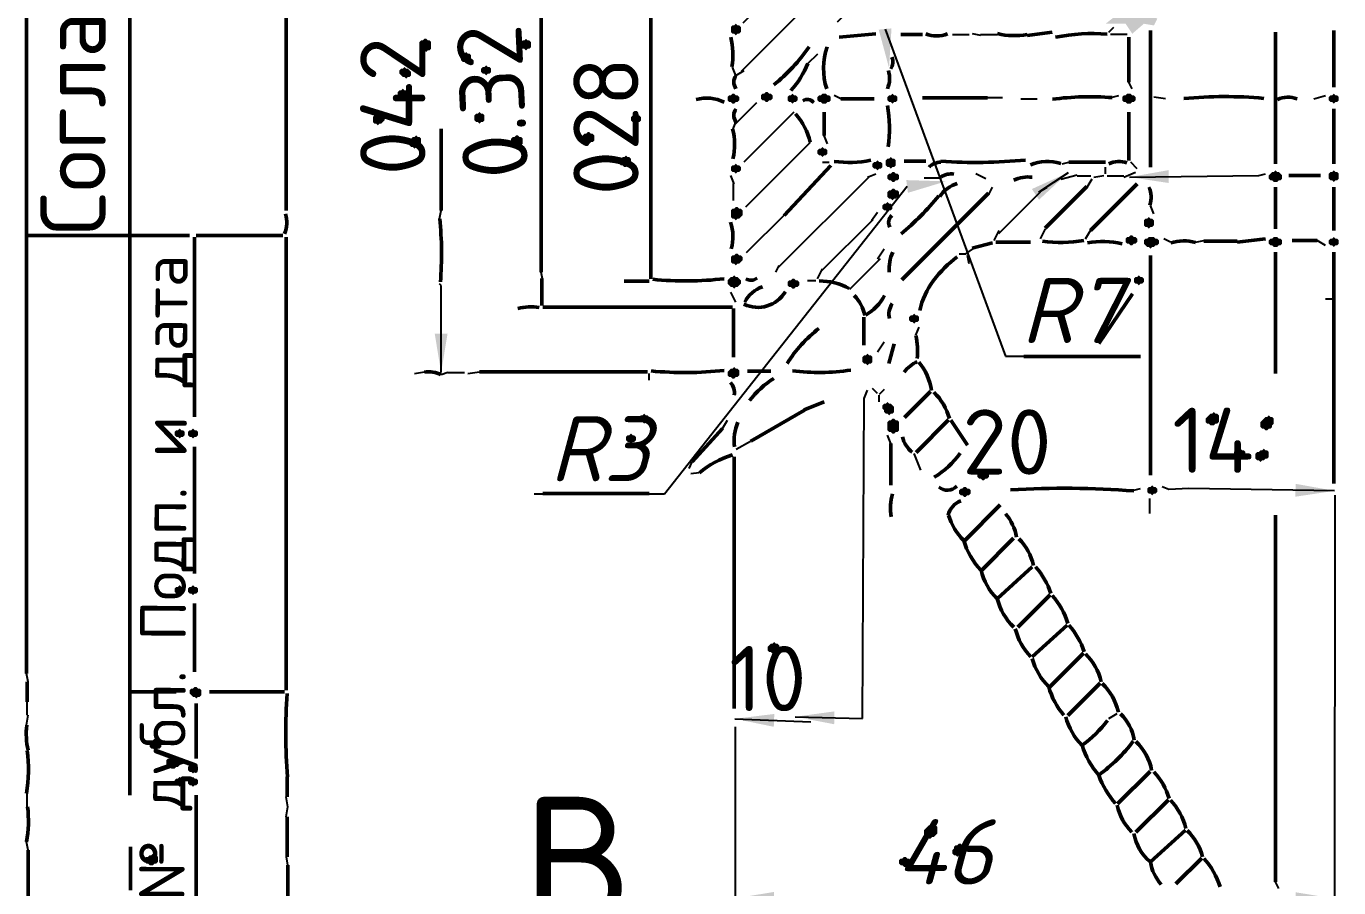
# Model space of a CAD drawing. Header units: millimetres. Extents: x 0 to 438, y 0 to 297.
# Drawn here: x -0.1 to 100.6, y 99.7 to 165.8 of the extents above; entities that cross this region are included whole.
import ezdxf

# ---------------------------------------------------------------- set-up
doc = ezdxf.new("R2010")
doc.units = ezdxf.units.MM
for name, color, linetype, lineweight in [('DIMS', 4, 'Continuous', 25), ('MAIN', 7, 'Continuous', 50), ('TEXT', 7, 'Continuous', 25), ('THIN', 3, 'Continuous', 25)]:
    doc.layers.add(name, color=color, linetype=linetype, lineweight=lineweight)
doc.styles.add('ESKD', font='isocpeur.ttf', dxfattribs={"oblique": 15})
doc.dimstyles.new('ESKD', dxfattribs={"dimtxt": 5, "dimasz": 3, "dimexe": 2, "dimexo": 0, "dimgap": 1, "dimtad": 1, "dimtxsty": 'ESKD', "dimcen": 2.5, "dimclrd": 256, "dimclre": 256, "dimclrt": 256, "dimadec": 0, "dimazin": 3, "dimtfac": 1, "dimtmove": 0, "dimatfit": 3, "dimlwd": 25, "dimlwe": 25})

# ---------------------------------------------------------------- blocks, each defined once
blk = doc.blocks.new('_CLOSEDFILLED')
at = {"color": 0, "linetype": 'BYBLOCK'}
blk.add_solid([(-1, 0.164), (0, 0), (-1, -0.164)], dxfattribs=at)
blk = doc.blocks.new('*D6')
at = {"lineweight": 25}
for p, q in [((65.81, 165.57), (75.04, 140.49)), ((75.04, 140.49), (85.04, 140.49))]:
    blk.add_line(p, q, dxfattribs=at)
at = {"layer": 'Defpoints'}
for p in [(63.96, 183.81), (66.11, 162.59)]:
    blk.add_point(p, dxfattribs=at)
at = {"layer": 'DIMS', "xscale": 3, "yscale": 3, "rotation": -84.22843371989285}
blk.add_blockref('_CLOSEDFILLED', (66.11, 162.59), dxfattribs=at)
at = {"layer": 'DIMS', "insert": (80.04, 143.99), "char_height": 5, "attachment_point": 5, "style": 'ESKD'}
blk.add_mtext('R7', dxfattribs=at)
blk = doc.blocks.new('*D8')
at = {"lineweight": 25}
for p, q in [((67.5, 153.5), (48.88, 129.88)), ((48.88, 129.88), (38.88, 129.88))]:
    blk.add_line(p, q, dxfattribs=at)
at = {"layer": 'Defpoints'}
for p in [(70.47, 153.89), (44.85, 150.51)]:
    blk.add_point(p, dxfattribs=at)
at = {"layer": 'DIMS', "xscale": 3, "yscale": 3, "rotation": 7.513460815807214}
blk.add_blockref('_CLOSEDFILLED', (70.47, 153.89), dxfattribs=at)
at = {"layer": 'DIMS', "insert": (43.88, 133.38), "char_height": 5, "attachment_point": 5, "style": 'ESKD'}
blk.add_mtext('R3', dxfattribs=at)

msp = doc.modelspace()

# ---------------------------------------------------------------- hatches: boundary and pattern name
at = {"layer": 'DIMS'}
h = msp.add_hatch(color=256, dxfattribs=at)
h.dxf.hatch_style = 1
h.paths.add_polyline_path([(86.683, 166.363), (86.172, 166.747), (84.894, 166.491), (84.639, 167.13), (85.15, 167.897), (84.767, 168.153), (84.511, 167.386), (82.722, 165.98), (84.256, 165.98), (84.767, 165.213), (85.661, 165.98), (86.427, 165.852)])
h = msp.add_hatch(color=256, dxfattribs=at)
h.dxf.hatch_style = 1
h.paths.add_polyline_path([(54.36, 165.98), (54.233, 165.852), (54.105, 165.852), (53.977, 165.724), (53.977, 165.341), (54.105, 165.213), (54.233, 165.213), (54.36, 165.085), (54.488, 165.213), (54.616, 165.213), (54.744, 165.341), (54.744, 165.724), (54.616, 165.852), (54.488, 165.852)])
h = msp.add_hatch(color=256, dxfattribs=at)
h.dxf.hatch_style = 1
h.paths.add_polyline_path([(30.47, 164.83), (30.342, 164.702), (30.214, 164.702), (30.087, 164.574), (30.087, 164.19), (30.342, 163.935), (30.47, 163.935), (30.598, 163.807), (30.725, 163.935), (30.853, 163.935), (30.981, 164.063), (30.981, 164.574), (30.853, 164.702), (30.725, 164.702), (30.598, 164.83)])
h = msp.add_hatch(color=256, dxfattribs=at)
h.dxf.hatch_style = 1
h.paths.add_polyline_path([(38.263, 164.83), (38.135, 164.702), (38.008, 164.702), (37.88, 164.574), (37.88, 164.19), (38.008, 164.063), (38.135, 164.063), (38.263, 163.935), (38.391, 164.063), (38.519, 164.063), (38.646, 164.19), (38.646, 164.574), (38.519, 164.702), (38.391, 164.702)])
h = msp.add_hatch(color=256, dxfattribs=at)
h.dxf.hatch_style = 1
h.paths.add_polyline_path([(33.664, 163.807), (33.536, 163.679), (33.408, 163.679), (33.281, 163.551), (33.281, 163.168), (33.408, 163.04), (33.536, 163.04), (33.664, 162.912), (33.792, 163.04), (33.919, 163.04), (34.047, 163.168), (34.047, 163.551), (33.919, 163.679), (33.792, 163.679)])
h = msp.add_hatch(color=256, dxfattribs=at)
h.dxf.hatch_style = 1
h.paths.add_polyline_path([(28.937, 162.657), (28.809, 162.529), (28.681, 162.529), (28.554, 162.401), (28.554, 162.145), (28.809, 161.89), (28.937, 161.89), (29.065, 161.762), (29.192, 161.89), (29.32, 161.89), (29.448, 162.017), (29.448, 162.273), (29.192, 162.529), (29.065, 162.529)])
h = msp.add_hatch(color=256, dxfattribs=at)
h.dxf.hatch_style = 1
h.paths.add_polyline_path([(35.197, 162.784), (35.069, 162.657), (34.941, 162.657), (34.814, 162.529), (34.814, 162.273), (34.941, 162.145), (35.069, 162.145), (35.197, 162.017), (35.325, 162.145), (35.452, 162.145), (35.58, 162.273), (35.58, 162.529), (35.452, 162.657), (35.325, 162.657)])
h = msp.add_hatch(color=256, dxfattribs=at)
h.dxf.hatch_style = 1
h.paths.add_polyline_path([(28.809, 160.995), (28.681, 160.867), (28.554, 160.867), (28.426, 160.739), (28.426, 160.484), (28.681, 160.228), (28.809, 160.228), (28.937, 160.1), (29.065, 160.228), (29.192, 160.228), (29.32, 160.356), (29.32, 160.611), (29.065, 160.867), (28.937, 160.867)])
h = msp.add_hatch(color=256, dxfattribs=at)
h.dxf.hatch_style = 1
h.paths.add_polyline_path([(54.105, 160.611), (53.977, 160.484), (53.849, 160.484), (53.722, 160.356), (53.722, 160.1), (53.849, 159.972), (53.977, 159.972), (54.105, 159.844), (54.233, 159.844), (54.36, 159.972), (54.488, 159.972), (54.616, 160.1), (54.616, 160.356), (54.488, 160.484), (54.36, 160.484), (54.233, 160.611)])
h = msp.add_hatch(color=256, dxfattribs=at)
h.dxf.hatch_style = 1
h.paths.add_polyline_path([(56.66, 160.739), (56.532, 160.611), (56.405, 160.611), (56.277, 160.484), (56.277, 160.228), (56.405, 160.1), (56.532, 160.1), (56.66, 159.972), (56.788, 159.972), (56.916, 160.1), (57.043, 160.1), (57.171, 160.228), (57.171, 160.484), (57.043, 160.611), (56.916, 160.611), (56.788, 160.739)])
h = msp.add_hatch(color=256, dxfattribs=at)
h.dxf.hatch_style = 1
h.paths.add_polyline_path([(58.704, 160.611), (58.576, 160.484), (58.449, 160.484), (58.321, 160.356), (58.321, 160.1), (58.449, 159.972), (58.576, 159.972), (58.704, 159.844), (58.832, 159.972), (58.96, 159.972), (59.087, 160.1), (59.087, 160.356), (58.96, 160.484), (58.832, 160.484)])
h = msp.add_hatch(color=256, dxfattribs=at)
h.dxf.hatch_style = 1
h.paths.add_polyline_path([(61.004, 160.611), (60.876, 160.484), (60.748, 160.484), (60.621, 160.356), (60.621, 160.1), (60.748, 159.972), (60.876, 159.972), (61.004, 159.844), (61.259, 159.844), (61.387, 159.972), (61.515, 159.972), (61.643, 160.1), (61.643, 160.356), (61.515, 160.484), (61.387, 160.484), (61.259, 160.611)])
h = msp.add_hatch(color=256, dxfattribs=at)
h.dxf.hatch_style = 1
h.paths.add_polyline_path([(66.37, 160.611), (66.242, 160.484), (66.114, 160.484), (65.986, 160.356), (65.986, 160.1), (66.114, 159.972), (66.242, 159.972), (66.37, 159.844), (66.497, 159.972), (66.625, 159.972), (66.753, 160.1), (66.753, 160.356), (66.625, 160.484), (66.497, 160.484)])
h = msp.add_hatch(color=256, dxfattribs=at)
h.dxf.hatch_style = 1
h.paths.add_polyline_path([(84.383, 160.611), (84.256, 160.484), (84.128, 160.484), (84, 160.356), (84, 160.1), (84.128, 159.972), (84.256, 159.972), (84.383, 159.844), (84.639, 159.844), (84.767, 159.972), (84.894, 159.972), (85.022, 160.1), (85.022, 160.356), (84.894, 160.484), (84.767, 160.484), (84.639, 160.611)])
h = msp.add_hatch(color=256, dxfattribs=at)
h.dxf.hatch_style = 1
h.paths.add_polyline_path([(100.225, 160.611), (100.097, 160.484), (99.97, 160.484), (99.842, 160.356), (99.842, 160.1), (99.97, 159.972), (100.097, 159.972), (100.225, 159.844), (100.353, 159.972), (100.481, 159.972), (100.608, 160.1), (100.608, 160.356), (100.481, 160.484), (100.353, 160.484)])
h = msp.add_hatch(color=256, dxfattribs=at)
h.dxf.hatch_style = 1
h.paths.add_polyline_path([(27.021, 159.205), (26.893, 159.077), (26.765, 159.077), (26.51, 158.822), (26.51, 158.438), (26.637, 158.311), (26.765, 158.311), (26.893, 158.183), (27.021, 158.311), (27.148, 158.311), (27.404, 158.566), (27.404, 158.95), (27.276, 159.077), (27.148, 159.077)])
h = msp.add_hatch(color=256, dxfattribs=at)
h.dxf.hatch_style = 1
h.paths.add_polyline_path([(34.686, 159.205), (34.558, 159.077), (34.43, 159.077), (34.303, 158.95), (34.303, 158.566), (34.43, 158.438), (34.558, 158.438), (34.686, 158.311), (34.814, 158.438), (34.941, 158.438), (35.069, 158.566), (35.069, 158.95), (34.941, 159.077), (34.814, 159.077)])
h = msp.add_hatch(color=256, dxfattribs=at)
h.dxf.hatch_style = 1
h.paths.add_polyline_path([(46.695, 159.077), (46.567, 158.95), (46.44, 158.95), (46.312, 158.822), (46.312, 158.566), (46.44, 158.438), (46.567, 158.438), (46.695, 158.311), (46.823, 158.438), (46.951, 158.438), (47.078, 158.566), (47.078, 158.822), (46.951, 158.95), (46.823, 158.95)])
h = msp.add_hatch(color=256, dxfattribs=at)
h.dxf.hatch_style = 1
h.paths.add_polyline_path([(29.831, 157.416), (29.703, 157.288), (29.576, 157.288), (29.32, 157.032), (29.32, 156.649), (29.448, 156.521), (29.576, 156.521), (29.703, 156.393), (29.831, 156.521), (29.959, 156.521), (30.214, 156.777), (30.214, 157.16), (30.087, 157.288), (29.959, 157.288)])
h = msp.add_hatch(color=256, dxfattribs=at)
h.dxf.hatch_style = 1
h.paths.add_polyline_path([(37.497, 157.416), (37.369, 157.288), (37.241, 157.288), (37.113, 157.16), (37.113, 156.777), (37.241, 156.649), (37.369, 156.649), (37.497, 156.521), (37.624, 156.521), (37.752, 156.649), (37.88, 156.649), (38.008, 156.777), (38.008, 157.16), (37.88, 157.288), (37.752, 157.288), (37.624, 157.416)])
h = msp.add_hatch(color=256, dxfattribs=at)
h.dxf.hatch_style = 1
h.paths.add_polyline_path([(42.99, 157.671), (42.862, 157.544), (42.735, 157.544), (42.607, 157.416), (42.607, 157.032), (42.735, 156.904), (42.862, 156.904), (42.99, 156.777), (43.118, 156.777), (43.246, 156.904), (43.373, 156.904), (43.501, 157.032), (43.501, 157.416), (43.373, 157.544), (43.246, 157.544), (43.118, 157.671)])
h = msp.add_hatch(color=256, dxfattribs=at)
h.dxf.hatch_style = 1
h.paths.add_polyline_path([(61.004, 156.521), (60.876, 156.393), (60.748, 156.393), (60.621, 156.265), (60.621, 156.01), (60.748, 155.882), (60.876, 155.882), (61.004, 155.754), (61.132, 155.882), (61.259, 155.882), (61.387, 156.01), (61.387, 156.265), (61.259, 156.393), (61.132, 156.393)])
h = msp.add_hatch(color=256, dxfattribs=at)
h.dxf.hatch_style = 1
h.paths.add_polyline_path([(45.929, 155.882), (45.801, 155.754), (45.673, 155.754), (45.417, 155.498), (45.417, 155.243), (45.545, 155.115), (45.673, 155.115), (45.801, 154.987), (45.929, 154.987), (46.056, 155.115), (46.184, 155.115), (46.312, 155.243), (46.312, 155.626), (46.184, 155.754), (46.056, 155.754)])
h = msp.add_hatch(color=256, dxfattribs=at)
h.dxf.hatch_style = 1
h.paths.add_polyline_path([(54.36, 155.243), (54.233, 155.115), (54.105, 155.115), (53.977, 154.987), (53.977, 154.731), (54.105, 154.604), (54.233, 154.604), (54.36, 154.476), (54.488, 154.604), (54.616, 154.604), (54.744, 154.731), (54.744, 154.987), (54.616, 155.115), (54.488, 155.115)])
h = msp.add_hatch(color=256, dxfattribs=at)
h.dxf.hatch_style = 1
h.paths.add_polyline_path([(65.22, 155.498), (65.092, 155.371), (64.964, 155.371), (64.837, 155.243), (64.837, 154.987), (64.964, 154.859), (65.092, 154.859), (65.22, 154.731), (65.348, 154.859), (65.475, 154.859), (65.603, 154.987), (65.603, 155.243), (65.475, 155.371), (65.348, 155.371)])
h = msp.add_hatch(color=256, dxfattribs=at)
h.dxf.hatch_style = 1
h.paths.add_polyline_path([(66.242, 155.754), (66.114, 155.626), (65.986, 155.626), (65.859, 155.498), (65.859, 155.115), (65.986, 154.987), (66.114, 154.987), (66.242, 154.859), (66.37, 154.987), (66.497, 154.987), (66.625, 155.115), (66.625, 155.498), (66.497, 155.626), (66.37, 155.626)])
h = msp.add_hatch(color=256, dxfattribs=at)
h.dxf.hatch_style = 1
h.paths.add_polyline_path([(66.37, 154.604), (66.242, 154.476), (66.114, 154.476), (65.986, 154.348), (65.986, 154.092), (66.114, 153.964), (66.242, 153.964), (66.37, 153.837), (66.497, 153.837), (66.625, 153.964), (66.753, 153.964), (66.881, 154.092), (66.881, 154.348), (66.753, 154.476), (66.625, 154.476), (66.497, 154.604)])
h = msp.add_hatch(color=256, dxfattribs=at)
h.dxf.hatch_style = 1
h.paths.add_polyline_path([(95.754, 154.731), (95.626, 154.604), (95.498, 154.604), (95.243, 154.348), (95.243, 154.092), (95.37, 153.964), (95.498, 153.964), (95.626, 153.837), (95.881, 153.837), (96.009, 153.964), (96.137, 153.964), (96.265, 154.092), (96.265, 154.348), (96.009, 154.604), (95.881, 154.604)])
h = msp.add_hatch(color=256, dxfattribs=at)
h.dxf.hatch_style = 1
h.paths.add_polyline_path([(100.225, 154.731), (100.097, 154.604), (99.97, 154.604), (99.842, 154.476), (99.842, 154.092), (99.97, 153.964), (100.097, 153.964), (100.225, 153.837), (100.353, 153.964), (100.481, 153.964), (100.608, 154.092), (100.608, 154.476), (100.481, 154.604), (100.353, 154.604)])
h = msp.add_hatch(color=256, dxfattribs=at)
h.dxf.hatch_style = 1
h.paths.add_polyline_path([(66.37, 153.325), (66.242, 153.198), (66.114, 153.198), (65.986, 153.07), (65.986, 152.686), (66.114, 152.558), (66.242, 152.558), (66.37, 152.431), (66.497, 152.558), (66.625, 152.558), (66.881, 152.814), (66.881, 153.07), (66.753, 153.198), (66.625, 153.198), (66.497, 153.325)])
h = msp.add_hatch(color=256, dxfattribs=at)
h.dxf.hatch_style = 1
h.paths.add_polyline_path([(65.986, 152.303), (65.859, 152.175), (65.731, 152.175), (65.603, 152.047), (65.603, 151.791), (65.731, 151.664), (65.859, 151.664), (65.986, 151.536), (66.114, 151.664), (66.242, 151.664), (66.37, 151.791), (66.37, 152.047), (66.242, 152.175), (66.114, 152.175)])
h = msp.add_hatch(color=256, dxfattribs=at)
h.dxf.hatch_style = 1
h.paths.add_polyline_path([(54.36, 151.919), (54.233, 151.791), (54.105, 151.791), (53.977, 151.664), (53.977, 151.152), (54.105, 151.025), (54.233, 151.025), (54.36, 150.897), (54.488, 151.025), (54.616, 151.025), (54.871, 151.28), (54.871, 151.664), (54.744, 151.791), (54.616, 151.791), (54.488, 151.919)])
h = msp.add_hatch(color=256, dxfattribs=at)
h.dxf.hatch_style = 1
h.paths.add_polyline_path([(86.044, 151.152), (85.916, 151.025), (85.789, 151.025), (85.661, 150.897), (85.661, 150.513), (85.789, 150.385), (85.916, 150.385), (86.044, 150.258), (86.172, 150.385), (86.3, 150.385), (86.427, 150.513), (86.427, 150.897), (86.3, 151.025), (86.172, 151.025)])
h = msp.add_hatch(color=256, dxfattribs=at)
h.dxf.hatch_style = 1
h.paths.add_polyline_path([(84.639, 149.746), (84.511, 149.618), (84.383, 149.618), (84.256, 149.491), (84.256, 149.235), (84.383, 149.107), (84.511, 149.107), (84.639, 148.979), (84.767, 148.979), (84.894, 149.107), (85.022, 149.107), (85.15, 149.235), (85.15, 149.491), (85.022, 149.618), (84.894, 149.618), (84.767, 149.746)])
h = msp.add_hatch(color=256, dxfattribs=at)
h.dxf.hatch_style = 1
h.paths.add_polyline_path([(86.044, 149.618), (85.916, 149.491), (85.789, 149.491), (85.661, 149.363), (85.661, 149.107), (85.916, 148.852), (86.044, 148.852), (86.172, 148.724), (86.3, 148.852), (86.427, 148.852), (86.555, 148.979), (86.683, 148.979), (86.811, 149.107), (86.811, 149.363), (86.683, 149.491), (86.555, 149.491), (86.427, 149.618)])
h = msp.add_hatch(color=256, dxfattribs=at)
h.dxf.hatch_style = 1
h.paths.add_polyline_path([(95.626, 149.618), (95.498, 149.491), (95.37, 149.491), (95.243, 149.363), (95.243, 149.107), (95.37, 148.979), (95.498, 148.979), (95.626, 148.852), (95.881, 148.852), (96.009, 148.979), (96.137, 148.979), (96.265, 149.107), (96.265, 149.363), (96.137, 149.491), (96.009, 149.491), (95.881, 149.618)])
h = msp.add_hatch(color=256, dxfattribs=at)
h.dxf.hatch_style = 1
h.paths.add_polyline_path([(100.225, 149.618), (100.097, 149.491), (99.97, 149.491), (99.842, 149.363), (99.842, 149.107), (99.97, 148.979), (100.097, 148.979), (100.225, 148.852), (100.353, 148.979), (100.481, 148.979), (100.608, 149.107), (100.608, 149.363), (100.481, 149.491), (100.353, 149.491)])
h = msp.add_hatch(color=256, dxfattribs=at)
h.dxf.hatch_style = 1
h.paths.add_polyline_path([(54.36, 148.34), (54.233, 148.212), (54.105, 148.212), (53.977, 148.085), (53.977, 147.701), (54.105, 147.573), (54.233, 147.573), (54.36, 147.445), (54.488, 147.573), (54.616, 147.573), (54.871, 147.829), (54.871, 148.085), (54.744, 148.212), (54.616, 148.212), (54.488, 148.34)])
h = msp.add_hatch(color=256, dxfattribs=at)
h.dxf.hatch_style = 1
h.paths.add_polyline_path([(54.233, 146.679), (54.105, 146.551), (53.977, 146.551), (53.722, 146.295), (53.722, 146.039), (53.977, 145.784), (54.105, 145.784), (54.233, 145.656), (54.36, 145.784), (54.488, 145.784), (54.744, 146.039), (54.744, 146.295), (54.488, 146.551), (54.36, 146.551)])
h = msp.add_hatch(color=256, dxfattribs=at)
h.dxf.hatch_style = 1
h.paths.add_polyline_path([(58.704, 146.423), (58.576, 146.295), (58.449, 146.295), (58.321, 146.167), (58.321, 145.912), (58.449, 145.784), (58.576, 145.784), (58.704, 145.656), (58.832, 145.656), (58.96, 145.784), (59.087, 145.784), (59.215, 145.912), (59.215, 146.167), (59.087, 146.295), (58.96, 146.295), (58.832, 146.423)])
h = msp.add_hatch(color=256, dxfattribs=at)
h.dxf.hatch_style = 1
h.paths.add_polyline_path([(85.278, 146.679), (85.15, 146.551), (85.022, 146.551), (84.894, 146.423), (84.894, 146.167), (85.022, 146.039), (85.15, 146.039), (85.278, 145.912), (85.405, 146.039), (85.533, 146.039), (85.661, 146.167), (85.661, 146.423), (85.533, 146.551), (85.405, 146.551)])
h = msp.add_hatch(color=256, dxfattribs=at)
h.dxf.hatch_style = 1
h.paths.add_polyline_path([(68.03, 143.739), (67.903, 143.611), (67.775, 143.611), (67.647, 143.483), (67.647, 143.227), (67.775, 143.099), (67.903, 143.099), (68.03, 142.972), (68.158, 143.099), (68.286, 143.099), (68.414, 143.227), (68.414, 143.483), (68.286, 143.611), (68.158, 143.611)])
h = msp.add_hatch(color=256, dxfattribs=at)
h.dxf.hatch_style = 1
h.paths.add_polyline_path([(64.453, 140.671), (64.325, 140.543), (64.198, 140.543), (64.07, 140.415), (64.07, 140.032), (64.198, 139.904), (64.325, 139.904), (64.453, 139.776), (64.581, 139.904), (64.709, 139.904), (64.837, 140.032), (64.837, 140.415), (64.709, 140.543), (64.581, 140.543)])
h = msp.add_hatch(color=256, dxfattribs=at)
h.dxf.hatch_style = 1
h.paths.add_polyline_path([(54.233, 139.648), (54.105, 139.52), (53.977, 139.52), (53.722, 139.265), (53.722, 139.009), (53.849, 138.881), (53.977, 138.881), (54.105, 138.753), (54.233, 138.753), (54.36, 138.881), (54.488, 138.881), (54.616, 139.009), (54.616, 139.393), (54.488, 139.52), (54.36, 139.52)])
h = msp.add_hatch(color=256, dxfattribs=at)
h.dxf.hatch_style = 1
h.paths.add_polyline_path([(65.986, 136.964), (65.859, 136.836), (65.731, 136.836), (65.603, 136.708), (65.603, 136.453), (65.731, 136.325), (65.731, 136.197), (65.859, 136.069), (65.986, 136.069), (66.114, 135.941), (66.242, 136.069), (66.37, 136.069), (66.497, 136.197), (66.497, 136.58), (66.242, 136.836), (66.114, 136.836)])
h = msp.add_hatch(color=256, dxfattribs=at)
h.dxf.hatch_style = 1
h.paths.add_polyline_path([(47.334, 136.069), (47.206, 135.941), (47.078, 135.941), (46.951, 135.813), (46.951, 135.558), (47.078, 135.43), (47.206, 135.43), (47.334, 135.302), (47.462, 135.43), (47.589, 135.43), (47.717, 135.558), (47.717, 135.813), (47.589, 135.941), (47.462, 135.941)])
h = msp.add_hatch(color=256, dxfattribs=at)
h.dxf.hatch_style = 1
h.paths.add_polyline_path([(91.027, 136.197), (90.899, 136.069), (90.771, 136.069), (90.388, 135.686), (90.388, 135.43), (90.516, 135.302), (90.643, 135.302), (90.771, 135.174), (91.027, 135.174), (91.154, 135.302), (91.282, 135.302), (91.41, 135.43), (91.41, 135.941), (91.282, 136.069), (91.154, 136.069)])
h = msp.add_hatch(color=256, dxfattribs=at)
h.dxf.hatch_style = 1
h.paths.add_polyline_path([(95.243, 135.941), (95.115, 135.813), (94.987, 135.813), (94.604, 135.43), (94.604, 135.046), (94.732, 134.919), (94.859, 134.919), (94.987, 134.791), (95.115, 134.791), (95.243, 134.919), (95.37, 134.919), (95.498, 135.046), (95.498, 135.174), (95.626, 135.302), (95.626, 135.686), (95.498, 135.813), (95.37, 135.813)])
h = msp.add_hatch(color=256, dxfattribs=at)
h.dxf.hatch_style = 1
h.paths.add_polyline_path([(66.37, 135.686), (66.242, 135.558), (66.114, 135.558), (65.986, 135.43), (65.986, 134.791), (66.114, 134.663), (66.242, 134.663), (66.37, 134.535), (66.497, 134.535), (66.625, 134.663), (66.753, 134.663), (66.881, 134.791), (66.881, 135.43), (66.753, 135.558), (66.625, 135.558), (66.497, 135.686)])
h = msp.add_hatch(color=256, dxfattribs=at)
h.dxf.hatch_style = 1
h.paths.add_polyline_path([(11.69, 134.919), (11.562, 134.791), (11.434, 134.791), (11.306, 134.663), (11.306, 134.407), (11.434, 134.28), (11.562, 134.28), (11.69, 134.152), (11.817, 134.28), (11.945, 134.28), (12.073, 134.407), (12.073, 134.663), (11.945, 134.791), (11.817, 134.791)])
h = msp.add_hatch(color=256, dxfattribs=at)
h.dxf.hatch_style = 1
h.paths.add_polyline_path([(12.712, 134.919), (12.584, 134.791), (12.456, 134.791), (12.329, 134.663), (12.329, 134.407), (12.456, 134.28), (12.584, 134.28), (12.712, 134.152), (12.84, 134.28), (12.967, 134.28), (13.095, 134.407), (13.095, 134.663), (12.967, 134.791), (12.84, 134.791)])
h = msp.add_hatch(color=256, dxfattribs=at)
h.dxf.hatch_style = 1
h.paths.add_polyline_path([(46.312, 134.535), (46.184, 134.407), (46.056, 134.407), (45.929, 134.28), (45.929, 134.024), (46.056, 133.896), (46.184, 133.896), (46.312, 133.768), (46.44, 133.896), (46.567, 133.896), (46.695, 134.024), (46.695, 134.28), (46.567, 134.407), (46.44, 134.407)])
h = msp.add_hatch(color=256, dxfattribs=at)
h.dxf.hatch_style = 1
h.paths.add_polyline_path([(92.943, 133.385), (92.815, 133.257), (92.687, 133.257), (92.56, 133.129), (92.56, 132.873), (92.687, 132.746), (92.815, 132.746), (92.943, 132.618), (93.071, 132.618), (93.198, 132.746), (93.326, 132.746), (93.454, 132.873), (93.454, 133.129), (93.326, 133.257), (93.198, 133.257), (93.071, 133.385)])
h = msp.add_hatch(color=256, dxfattribs=at)
h.dxf.hatch_style = 1
h.paths.add_polyline_path([(94.859, 133.385), (94.732, 133.257), (94.604, 133.257), (94.476, 133.129), (94.348, 133.129), (94.221, 133.001), (94.221, 132.618), (94.348, 132.49), (94.476, 132.49), (94.604, 132.362), (94.732, 132.49), (94.859, 132.49), (94.987, 132.618), (95.115, 132.618), (95.243, 132.746), (95.243, 133.129), (95.115, 133.257), (94.987, 133.257)])
h = msp.add_hatch(color=256, dxfattribs=at)
h.dxf.hatch_style = 1
h.paths.add_polyline_path([(73.396, 131.851), (73.268, 131.723), (73.141, 131.723), (72.885, 131.467), (72.885, 131.212), (73.013, 131.084), (73.141, 131.084), (73.268, 130.956), (73.396, 130.956), (73.524, 131.084), (73.652, 131.084), (73.779, 131.212), (73.779, 131.595), (73.652, 131.723), (73.524, 131.723)])
h = msp.add_hatch(color=256, dxfattribs=at)
h.dxf.hatch_style = 1
h.paths.add_polyline_path([(71.863, 130.445), (71.735, 130.317), (71.608, 130.317), (71.48, 130.189), (71.48, 129.934), (71.608, 129.806), (71.735, 129.806), (71.863, 129.678), (71.991, 129.678), (72.119, 129.806), (72.246, 129.806), (72.374, 129.934), (72.374, 130.189), (72.246, 130.317), (72.119, 130.317), (71.991, 130.445)])
h = msp.add_hatch(color=256, dxfattribs=at)
h.dxf.hatch_style = 1
h.paths.add_polyline_path([(86.3, 130.573), (86.172, 130.445), (86.044, 130.445), (85.916, 130.317), (85.916, 130.061), (86.044, 129.934), (86.172, 129.934), (86.3, 129.806), (86.427, 129.934), (86.555, 129.934), (86.683, 130.061), (86.683, 130.317), (86.555, 130.445), (86.427, 130.445)])
h = msp.add_hatch(color=256, dxfattribs=at)
h.dxf.hatch_style = 1
h.paths.add_polyline_path([(11.69, 122.903), (11.562, 122.775), (11.434, 122.775), (11.306, 122.648), (11.306, 122.392), (11.434, 122.264), (11.562, 122.264), (11.69, 122.136), (11.817, 122.264), (11.945, 122.264), (12.073, 122.392), (12.073, 122.648), (11.945, 122.775), (11.817, 122.775)])
h = msp.add_hatch(color=256, dxfattribs=at)
h.dxf.hatch_style = 1
h.paths.add_polyline_path([(12.712, 122.903), (12.584, 122.775), (12.456, 122.775), (12.329, 122.648), (12.329, 122.392), (12.456, 122.264), (12.584, 122.264), (12.712, 122.136), (12.84, 122.264), (12.967, 122.264), (13.095, 122.392), (13.095, 122.648), (12.967, 122.775), (12.84, 122.775)])
h = msp.add_hatch(color=256, dxfattribs=at)
h.dxf.hatch_style = 1
h.paths.add_polyline_path([(57.299, 118.557), (57.171, 118.429), (57.043, 118.429), (56.788, 118.174), (56.788, 117.918), (56.916, 117.79), (57.043, 117.79), (57.171, 117.662), (57.299, 117.662), (57.427, 117.79), (57.554, 117.79), (57.682, 117.918), (57.682, 118.301), (57.554, 118.429), (57.427, 118.429)])
h = msp.add_hatch(color=256, dxfattribs=at)
h.dxf.hatch_style = 1
h.paths.add_polyline_path([(12.84, 115.106), (12.712, 114.978), (12.584, 114.978), (12.456, 114.85), (12.456, 114.595), (12.712, 114.339), (12.84, 114.339), (12.967, 114.211), (13.095, 114.339), (13.223, 114.339), (13.351, 114.467), (13.351, 114.85), (13.223, 114.978), (13.095, 114.978), (12.967, 115.106)])
h = msp.add_hatch(color=256, dxfattribs=at)
h.dxf.hatch_style = 1
h.paths.add_polyline_path([(9.773, 111.143), (9.646, 111.015), (9.518, 111.015), (9.39, 110.888), (9.39, 110.504), (9.518, 110.376), (9.646, 110.376), (9.773, 110.249), (9.901, 110.249), (10.029, 110.376), (10.157, 110.376), (10.284, 110.504), (10.284, 110.76), (10.029, 111.015), (9.901, 111.015)])
h = msp.add_hatch(color=256, dxfattribs=at)
h.dxf.hatch_style = 1
h.paths.add_polyline_path([(11.051, 109.737), (10.923, 109.609), (10.795, 109.609), (10.668, 109.482), (10.668, 109.098), (10.795, 108.97), (10.923, 108.97), (11.051, 108.842), (11.306, 108.842), (11.434, 108.97), (11.562, 108.97), (11.69, 109.098), (11.69, 109.354), (11.434, 109.609), (11.306, 109.609), (11.179, 109.737)])
h = msp.add_hatch(color=256, dxfattribs=at)
h.dxf.hatch_style = 1
h.paths.add_polyline_path([(12.712, 109.226), (12.584, 109.098), (12.456, 109.098), (12.329, 108.97), (12.329, 108.715), (12.456, 108.587), (12.584, 108.587), (12.712, 108.459), (12.84, 108.587), (12.967, 108.587), (13.095, 108.715), (13.095, 108.97), (12.967, 109.098), (12.84, 109.098)])
h = msp.add_hatch(color=256, dxfattribs=at)
h.dxf.hatch_style = 1
h.paths.add_polyline_path([(11.69, 108.203), (11.562, 108.076), (11.434, 108.076), (11.306, 107.948), (11.306, 107.692), (11.434, 107.564), (11.562, 107.564), (11.69, 107.436), (11.817, 107.564), (11.945, 107.564), (12.073, 107.692), (12.073, 107.948), (11.945, 108.076), (11.817, 108.076)])
h = msp.add_hatch(color=256, dxfattribs=at)
h.dxf.hatch_style = 1
h.paths.add_polyline_path([(12.712, 108.203), (12.584, 108.076), (12.456, 108.076), (12.329, 107.948), (12.329, 107.692), (12.456, 107.564), (12.584, 107.564), (12.712, 107.436), (12.84, 107.564), (12.967, 107.564), (13.095, 107.692), (13.095, 107.948), (12.967, 108.076), (12.84, 108.076)])
h = msp.add_hatch(color=256, dxfattribs=at)
h.dxf.hatch_style = 1
h.paths.add_polyline_path([(69.436, 104.624), (69.308, 104.496), (69.18, 104.496), (68.797, 104.113), (68.797, 103.73), (68.925, 103.602), (69.052, 103.602), (69.18, 103.474), (69.308, 103.474), (69.436, 103.602), (69.563, 103.602), (69.819, 103.857), (69.819, 104.369), (69.691, 104.496), (69.563, 104.496)])
h = msp.add_hatch(color=256, dxfattribs=at)
h.dxf.hatch_style = 1
h.paths.add_polyline_path([(71.48, 103.09), (71.352, 102.963), (71.224, 102.963), (71.097, 102.835), (71.097, 102.707), (70.969, 102.579), (70.969, 102.323), (71.097, 102.196), (71.224, 102.196), (71.352, 102.068), (71.48, 102.196), (71.608, 102.196), (71.991, 102.579), (71.991, 102.835), (71.863, 102.963), (71.735, 102.963), (71.608, 103.09)])
h = msp.add_hatch(color=256, dxfattribs=at)
h.dxf.hatch_style = 1
h.paths.add_polyline_path([(9.646, 102.323), (9.518, 102.196), (9.39, 102.196), (9.262, 102.068), (9.135, 102.068), (9.007, 101.94), (9.007, 101.684), (9.135, 101.556), (9.262, 101.556), (9.39, 101.429), (9.646, 101.429), (9.773, 101.556), (9.901, 101.556), (10.029, 101.684), (10.029, 102.068), (9.901, 102.196), (9.773, 102.196)])
h = msp.add_hatch(color=256, dxfattribs=at)
h.dxf.hatch_style = 1
h.paths.add_polyline_path([(67.264, 102.068), (67.136, 101.94), (67.008, 101.94), (66.881, 101.812), (66.881, 101.556), (67.008, 101.429), (67.136, 101.429), (67.264, 101.301), (67.392, 101.301), (67.519, 101.429), (67.647, 101.429), (67.775, 101.556), (67.775, 101.812), (67.647, 101.94), (67.519, 101.94), (67.392, 102.068)])
at = {"layer": 'THIN'}
h = msp.add_hatch(dxfattribs=at)
h.set_pattern_fill('ANSI31', scale=0.796731)
h.set_pattern_definition([(45, (-0.1152, 0.1152), (-1.788712, 1.788712), [])])
h.paths.add_polyline_path([(77.484, 153.325), (74.29, 150.13), (74.546, 149.874), (77.74, 153.07)])
h.paths.add_polyline_path([(55.638, 160.228), (55.51, 159.844), (54.105, 158.438), (55.127, 157.544), (55.383, 157.032), (55.383, 156.265), (54.871, 155.498), (55.766, 154.731), (56.021, 154.22), (56.021, 153.325), (54.999, 152.047), (55.894, 151.28), (56.149, 150.769), (56.149, 150.002), (55.894, 149.491), (54.999, 148.596), (55.255, 148.34), (55.894, 148.468), (56.788, 148.212), (57.682, 147.19), (58.576, 147.957), (59.215, 148.085), (59.982, 147.957), (61.004, 146.934), (61.259, 147.062), (62.154, 146.806), (63.176, 145.528), (65.475, 147.957), (64.581, 148.724), (64.325, 149.235), (64.325, 150.002), (64.964, 150.897), (64.07, 151.664), (63.814, 152.175), (63.814, 153.07), (64.709, 154.22), (64.453, 154.476), (60.621, 150.641), (59.726, 150.385), (58.832, 150.641), (57.427, 152.047), (57.171, 152.558), (57.171, 153.453), (57.427, 153.964), (60.237, 156.777), (59.087, 157.671), (58.832, 158.183), (58.96, 159.077), (58.704, 159.333), (57.682, 158.95), (56.916, 159.077)])
h.paths.add_polyline_path([(65.986, 180.808), (64.198, 179.146), (65.22, 178.251), (65.475, 177.74), (65.475, 176.973), (65.22, 176.462), (64.07, 175.311), (64.964, 174.544), (65.22, 174.033), (65.22, 173.266), (64.964, 172.755), (62.792, 170.582), (61.898, 170.326), (61.004, 170.582), (60.237, 171.476), (59.726, 171.604), (59.215, 172.116), (58.96, 172.627), (58.96, 173.266), (58.704, 173.522), (54.871, 169.687), (55.766, 168.92), (56.021, 168.409), (56.021, 167.514), (55.766, 167.003), (54.871, 166.108), (55.766, 165.341), (56.021, 164.83), (56.021, 163.935), (55.766, 163.423), (54.744, 162.401), (55.127, 162.017), (55.255, 162.401), (59.726, 166.875), (60.621, 167.13), (61.259, 167.003), (62.281, 165.98), (63.942, 167.642), (64.837, 167.897), (65.731, 167.642), (66.625, 166.747), (71.735, 171.86), (71.48, 172.116), (70.713, 172.243), (70.075, 172.883), (69.819, 173.522), (68.797, 174.416), (68.541, 174.928), (68.541, 175.695), (67.647, 176.462), (67.392, 176.973), (67.392, 177.74), (68.158, 178.762), (67.903, 179.018), (67.136, 179.146), (66.497, 179.785)])

# ---------------------------------------------------------------- linework, layer by layer
at = {"layer": 'MAIN'}
for p, q in [((-0.064, 116.128), (-0.064, 206.884)), ((47.845, 146.423), (47.845, 174.161)), ((19.866, 151.664), (19.866, 172.627)), ((7.857, 106.797), (7.857, 171.988)), ((39.413, 146.934), (39.413, 170.454)), ((62.281, 164.957), (65.092, 165.213)), ((67.006, 165.149), (68.672, 165.149)), ((76.718, 165.085), (78.634, 165.341)), ((86.172, 154.987), (86.172, 165.469)), ((95.754, 155.243), (95.754, 165.341)), ((100.23, 161.123), (100.23, 165.469)), ((84.511, 161.506), (84.511, 164.957)), ((62.409, 160.228), (64.964, 160.228)), ((68.668, 160.292), (73.653, 160.292)), ((61.132, 157.416), (61.132, 159.205)), ((84.511, 155.498), (84.511, 159.205)), ((100.23, 155.243), (100.23, 159.461)), ((31.748, 151.664), (31.748, 157.927)), ((58.065, 151.28), (61.643, 155.115)), ((67.261, 155.434), (68.927, 155.434)), ((79.912, 155.371), (82.722, 155.371)), ((96.776, 154.348), (99.203, 154.348)), ((78.091, 150.29), (81.286, 153.485)), ((81.572, 150.13), (85.15, 153.708)), ((95.754, 150.258), (95.754, 153.453)), ((100.23, 150.13), (100.23, 153.453)), ((67.103, 146.328), (73.748, 152.973)), ((0.064, 149.746), (12.456, 149.746)), ((12.84, 135.813), (12.84, 149.618)), ((12.967, 149.746), (19.611, 149.746)), ((19.866, 114.85), (19.866, 149.618)), ((72.484, 148.756), (74.053, 149.177)), ((74.29, 149.235), (76.973, 149.235)), ((92.817, 149.299), (90.258, 149.299)), ((92.815, 149.235), (94.987, 149.491)), ((97.031, 149.35), (98.948, 149.35)), ((86.172, 131.34), (86.172, 148.212)), ((95.754, 139.137), (95.754, 148.468)), ((100.23, 130.7), (100.23, 148.468)), ((39.464, 144.376), (39.464, 146.424)), ((45.799, 146.231), (47.719, 146.231)), ((82.211, 141.438), (84.792, 145.272)), ((39.541, 144.25), (54.105, 144.25)), ((54.169, 140.414), (54.169, 144.123)), ((64.185, 141.31), (64.185, 143.483)), ((66.101, 139.907), (66.51, 141.434)), ((85.405, 140.441), (76.462, 140.441)), ((34.686, 139.265), (47.589, 139.265)), ((55.252, 139.329), (57.046, 139.329)), ((59.598, 136.35), (61.132, 136.964)), ((67.295, 135.781), (69.277, 137.763)), ((55.495, 133.947), (59.613, 136.325)), ((68.189, 133.097), (70.682, 135.59)), ((72.119, 133.64), (70.841, 135.558)), ((51.013, 132.362), (53.338, 134.919)), ((12.84, 123.798), (12.84, 133.513)), ((66.242, 130.573), (66.242, 133.768)), ((54.233, 113.444), (54.233, 132.746)), ((39.541, 129.934), (47.717, 129.934)), ((71.894, 126.322), (74.643, 129.071)), ((95.754, 100.15), (95.754, 128.272)), ((73.172, 124.022), (75.665, 126.514)), ((74.418, 121.881), (77.101, 124.309)), ((75.983, 119.676), (78.475, 122.168)), ((12.84, 116.256), (12.84, 121.497)), ((77.101, 117.407), (79.784, 119.835)), ((78.41, 115.074), (81.03, 117.694)), ((0, 113.953), (0, 115.492)), ((79.815, 112.901), (82.308, 115.394)), ((7.985, 114.722), (11.434, 114.722)), ((12.967, 109.609), (12.967, 113.828)), ((13.989, 114.722), (19.738, 114.722)), ((19.93, 106.667), (19.93, 108.206)), ((83.648, 106.126), (86.141, 108.619)), ((12.967, 90.691), (12.967, 106.797)), ((85.053, 103.953), (87.546, 106.446)), ((19.93, 103.599), (19.93, 105.138)), ((86.172, 101.684), (88.855, 104.113)), ((7.921, 99.51), (7.921, 102.836)), ((19.943, 102.066), (19.943, 103.603)), ((0.064, 8.756), (0.064, 102.579)), ((88.119, 99.99), (90.101, 101.972)), ((19.994, 90.436), (19.994, 101.429))]:
    msp.add_line(p, q, dxfattribs=at)
for centre, radius, start, end in [((69.755, 167.2), 2.155, 247.31492, 292.68508), ((75.747, 170.815), 5.749, 256.65483, 279.61447), ((81.678, 151.334), 13.896, 85.1737, 101.56807), ((48.437, 163.6), 5.698, 350.54713, 13.76291), ((48.185, 172.427), 14.375, 309.19734, 325.07871), ((66.165, 162.549), 5.081, 161.03792, 198.01564), ((65.511, 163.048), 0.893, 324.58185, 23.6079), ((53.473, 165.476), 6.885, 317.91899, 338.27257), ((64.243, 161.776), 1.912, 335.85676, 18.45149), ((55.079, 161.506), 0.878, 144.56861, 215.43139), ((52.131, 157.294), 2.979, 63.50294, 105.92106), ((59.83, 159.524), 0.651, 39.93092, 121.97356), ((81.524, 138.663), 21.716, 85.49414, 97.63231), ((91.881, 127.744), 32.649, 84.76125, 95.54547), ((96.705, 158.492), 1.854, 67.78097, 115.38435), ((55.079, 158.95), 0.878, 144.56861, 215.43139), ((56.152, 157.915), 9.997, 352.03393, 10.38139), ((55.029, 155.661), 5.186, 13.75192, 40.99512), ((49.261, 156.712), 4.998, 347.36443, 13.93762), ((63.022, 164.058), 8.717, 262.63105, 281.15057), ((70.132, 153.953), 1.409, 92.33823, 132.64203), ((72.742, 194.943), 39.604, 266.14423, 275.57246), ((78.26, 152.089), 3.322, 72.19938, 113.04028), ((83.759, 153.502), 1.91, 71.53155, 114.16758), ((70.856, 153.159), 1.303, 79.64084, 126.37896), ((76.752, 151.899), 2.326, 81.44717, 117.08363), ((72.031, 151.383), 2.44, 106.27297, 146.49708), ((84.3, 152.672), 1.912, 341.54851, 24.14324), ((52.171, 167.47), 23.046, 310.138, 320.39646), ((17.68, 150.721), 2.228, 337.64643, 17.45739), ((66.761, 150.739), 0.682, 128.95142, 211.97503), ((6.08, 148.321), 25.7, 355.20322, 6.04218), ((50.749, 149.672), 3.387, 343.63144, 18.76827), ((79.275, 159.24), 10.038, 261.99014, 280.2506), ((82.449, 142.278), 6.994, 77.20809, 99.24403), ((88.701, 146.072), 3.249, 73.77388, 107.47653), ((69.197, 147.159), 3.086, 155.16157, 184.17625), ((77.664, 139.858), 10.383, 127.49703, 141.70323), ((50.519, 172.929), 26.677, 264.53914, 276.34473), ((55.523, 147.024), 0.724, 236.59901, 309.65507), ((60.74, 141.361), 4.892, 61.7461, 89.90065), ((74.381, 142.635), 6.072, 143.06091, 167.16365), ((56.035, 146.699), 2.475, 244.73869, 328.95811), ((57.226, 143.472), 2.47, 109.55829, 152.44737), ((61.334, 143.031), 2.971, 10.96705, 45.22779), ((62.536, 146.791), 3.622, 299.35879, 332.73277), ((38.651, 140.228), 4.041, 81.03176, 104.76486), ((67.569, 143.68), 1.47, 145.47681, 192.60583), ((67.223, 134.233), 10.591, 127.77205, 147.50013), ((63.253, 140.858), 5.05, 353.52857, 13.95409), ((69.078, 138.019), 2.179, 111.49629, 145.53581), ((64.846, 137.114), 4.584, 9.21459, 39.27472), ((30.796, 137.27), 2.006, 62.01403, 99.29575), ((50.455, 167.065), 27.843, 264.63619, 276.20993), ((60.757, 156.079), 16.849, 262.98687, 278.24799), ((53.101, 137.694), 1.145, 349.0354, 42.51878), ((61.053, 132.783), 7.081, 122.16043, 142.77045), ((66.521, 134.556), 4.37, 15.08748, 46.2271), ((57.917, 133.986), 3.697, 157.16898, 187.32712), ((69.018, 134.648), 1.901, 191.07985, 233.70952), ((65.914, 137.093), 6.955, 301.82097, 324.29586), ((56.026, 126.328), 6.849, 106.3593, 130.6358), ((70.012, 128.829), 3.794, 163.13399, 190.30342), ((70.585, 131.225), 1.026, 230.74393, 314.51682), ((79.56, 63.416), 66.932, 85.43288, 93.53086), ((72.158, 127.912), 1.563, 110.02498, 166.4899), ((74.88, 129.522), 4.389, 196.50368, 226.38841), ((72.178, 125.925), 3.78, 10.28725, 40.68104), ((77.112, 127.863), 5.488, 196.03685, 223.80933), ((73.06, 123.508), 4.228, 12.56668, 44.57095), ((77.318, 124.971), 4.246, 192.3808, 226.81982), ((72.939, 120.42), 5.884, 18.32231, 41.35793), ((78.873, 122.969), 4.589, 193.733, 225.75281), ((75.021, 118.712), 4.955, 14.72514, 43.46903), ((75.696, 116.061), 5.66, 17.86631, 41.84227), ((80.393, 120.69), 4.732, 193.66161, 223.84121), ((81.935, 118.69), 5.053, 196.27228, 225.22319), ((78.207, 114.577), 4.267, 12.45452, 45.97369), ((83.843, 116.643), 5.694, 195.71703, 220.69945), ((79.481, 112.214), 4.332, 12.87968, 46.50965), ((62.148, 111.67), 42.317, 176.04346, 184.70157), ((84.431, 114.1), 4.943, 195.17605, 224.75975), ((81.415, 110.468), 3.549, 8.93974, 46.53724), ((5.572, 111.511), 5.651, 173.37091, 192.91001), ((76.372, 117.261), 8.03, 304.53526, 323.97114), ((74.936, 118.377), 12.387, 305.91278, 323.05407), ((82.377, 108.015), 3.934, 10.10713, 47.36122), ((-11.079, 108.769), 11.17, 350.49516, 7.56097), ((87.466, 112.802), 6.906, 198.37914, 220.39483), ((88.698, 110.697), 6.917, 200.03583, 221.06517), ((82.691, 105.042), 5.14, 17.06578, 43.49702), ((-9.276, 104.849), 9.363, 349.96298, 6.43685), ((87.727, 106.949), 4.222, 192.60415, 225.03865), ((84.286, 103.13), 4.732, 13.66161, 43.84121), ((88.523, 104.509), 3.689, 190.18617, 230.23569), ((85.939, 100.954), 4.369, 14.87055, 46.06579), ((86.374, 98.278), 5.337, 16.08307, 43.29747), ((89.592, 102.262), 3.479, 189.59458, 221.73967)]:
    msp.add_arc(centre, radius, start, end, dxfattribs=at)
at = {"layer": 'THIN'}
for p, q in [((70.966, 165.149), (72.25, 165.149)), ((73.141, 165.085), (72.502, 165.213)), ((73.137, 165.149), (74.421, 165.149)), ((82.978, 165.341), (83.361, 165.724)), ((84.386, 165.149), (83.103, 165.149)), ((59.892, 162.925), (60.634, 163.666)), ((54.357, 162.017), (54.105, 162.657)), ((54.357, 162.017), (54.999, 162.401)), ((84.767, 160.995), (84.511, 161.506)), ((62.409, 160.228), (61.898, 160.484)), ((74.805, 160.292), (73.648, 160.292)), ((76.207, 160.228), (77.484, 160.228)), ((83.233, 160.356), (83.744, 160.484)), ((87.322, 160.228), (86.427, 160.356)), ((98.692, 160.228), (99.586, 160.484)), ((54.156, 157.927), (54.357, 158.438)), ((61.387, 156.777), (61.132, 157.416)), ((61.004, 155.371), (61.515, 155.371)), ((79.401, 155.243), (79.912, 155.371)), ((85.15, 154.859), (84.669, 155.371)), ((54.233, 153.709), (53.977, 154.348)), ((64.453, 154.22), (65.092, 154.476)), ((68.793, 154.156), (69.95, 154.156)), ((73.524, 154.092), (72.757, 154.476)), ((79.283, 154.052), (80.541, 154.389)), ((81.577, 154.284), (80.547, 154.284)), ((81.317, 153.453), (81.7, 154.092)), ((81.828, 154.22), (82.595, 154.348)), ((82.722, 154.476), (82.722, 154.987)), ((84.131, 154.284), (82.847, 154.284)), ((84.128, 154.22), (85.022, 154.604)), ((54.169, 152.427), (54.169, 153.712)), ((73.779, 152.942), (74.035, 153.453)), ((86.427, 151.408), (86.172, 152.047)), ((31.62, 151.025), (31.748, 151.664)), ((64.76, 150.897), (65.22, 151.536)), ((74.163, 149.363), (74.546, 150.13)), ((77.74, 149.491), (78.123, 150.258)), ((81.189, 149.491), (81.573, 150.13)), ((87.705, 149.235), (87.194, 149.491)), ((89.621, 149.235), (90.26, 149.363)), ((99.586, 148.979), (98.948, 149.363)), ((65.22, 147.957), (65.731, 148.724)), ((71.48, 148.34), (71.991, 148.34)), ((71.991, 148.34), (72.502, 148.698)), ((72.246, 147.573), (72.119, 148.212)), ((57.427, 146.934), (57.682, 147.445)), ((60.621, 146.423), (61.004, 147.19)), ((39.515, 146.423), (39.413, 146.934)), ((59.854, 146.295), (60.493, 146.295)), ((54.357, 144.633), (53.977, 145.4)), ((99.586, 144.889), (100.097, 144.889)), ((68.158, 142.077), (68.414, 142.716)), ((65.22, 140.799), (65.731, 141.566)), ((29.703, 139.137), (30.47, 139.265)), ((31.748, 139.06), (32.259, 139.239)), ((33.538, 139.188), (32.257, 139.188)), ((33.792, 139.137), (34.686, 139.265)), ((47.717, 138.626), (47.717, 139.137)), ((65.22, 137.603), (64.837, 137.986)), ((65.379, 137.571), (65.763, 137.955)), ((65.348, 136.964), (65.348, 137.475)), ((53.338, 134.919), (53.722, 135.558)), ((54.383, 133.336), (55.485, 133.97)), ((66.242, 133.768), (65.986, 134.407)), ((68.541, 131.723), (68.03, 133.001)), ((50.783, 131.851), (51.013, 132.362)), ((50.911, 131.467), (51.55, 131.544)), ((84.894, 130.189), (85.405, 130.317)), ((86.108, 128.396), (86.108, 129.554)), ((0.064, 115.489), (-0.064, 116.128)), ((0, 112.929), (0, 113.959)), ((-0.064, 112.166), (0.064, 112.933)), ((82.978, 112.677), (83.617, 113.061)), ((0, 105.899), (0, 106.929)), ((19.994, 105.903), (19.866, 106.669)), ((19.866, 105.136), (19.994, 105.903)), ((0.064, 102.579), (-0.064, 103.218)), ((19.994, 101.429), (19.892, 102.068)), ((96.009, 99.639), (95.754, 100.15))]:
    msp.add_line(p, q, dxfattribs=at)

# ---------------------------------------------------------------- texts
at = {"layer": 'TEXT', "style": 'ESKD'}
for s, height, rotation, p in [('Согласов.', 5, 90, (6.013, 149.746)), ('0.32', 5, 92.76875, (38.46, 154.224)), ('042', 5, 90, (30.543, 154.348)), ('028', 5, 90, (46.895, 152.814)), ('Инв.№ дубл. Подп. и дата', 3.5, 89.72988, (12.034, 89.413))]:
    msp.add_text(s, height=height, rotation=rotation, dxfattribs=at).set_placement(p)
for s, height, p in [('20', 5, (71.735, 131.396)), ('14', 5, (87.833, 131.524)), ('10', 5, (53.849, 113.245)), ('B', 10, (38.008, 96.684))]:
    msp.add_text(s, height=height, dxfattribs=at).set_placement(p)

# ---------------------------------------------------------------- dimensions: what is measured, and where the dimension line sits
at = {"layer": 'DIMS'}
for center, mpoint, text, picture, middle in [((63.962, 183.809), (66.107, 162.589), 'R7', '*D6', (75.04, 140.494)), ((44.845, 150.513), (70.473, 153.894), 'R3', '*D8', (48.884, 129.885))]:
    dim = msp.add_radius_dim(center=center, mpoint=mpoint, text=text, dimstyle='ESKD', override={"dimtih": 1, "dimtoh": 1}, dxfattribs=at)
    dim.commit()
    dim.dimension.update_dxf_attribs({"geometry": picture, "text_midpoint": middle, "dimtype": 164})
msp.add_linear_dim(base=(54.293, 98.886), p1=(54.301, 112.038), p2=(100.31, 129.806), angle=359.96672, location=(70.33, 102.451), text='46', dimstyle='ESKD', override={"dimlfac": 1, "dimtix": 0, "dimtofl": 1, "dimtmove": 2}, dxfattribs=at).render()

# ---------------------------------------------------------------- leaders
for points in [[(79.84, 154.553), (77.612, 153.07), (78.251, 153.453)], [(84.557, 154.215), (94.476, 154.348), (94.987, 154.476)], [(31.748, 139.214), (31.748, 145.912), (31.62, 146.039)], [(58.913, 112.816), (64.07, 112.677), (64.198, 137.219), (64.453, 137.859)], [(100.291, 130.146), (89.11, 130.317), (87.575, 130.253), (87.066, 130.445)], [(54.29, 112.66), (60.11, 112.422)]]:
    msp.add_leader(points, dimstyle='ESKD', dxfattribs=at)

doc.saveas('drawing.dxf')
